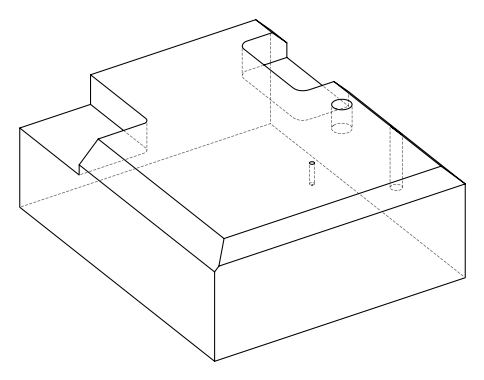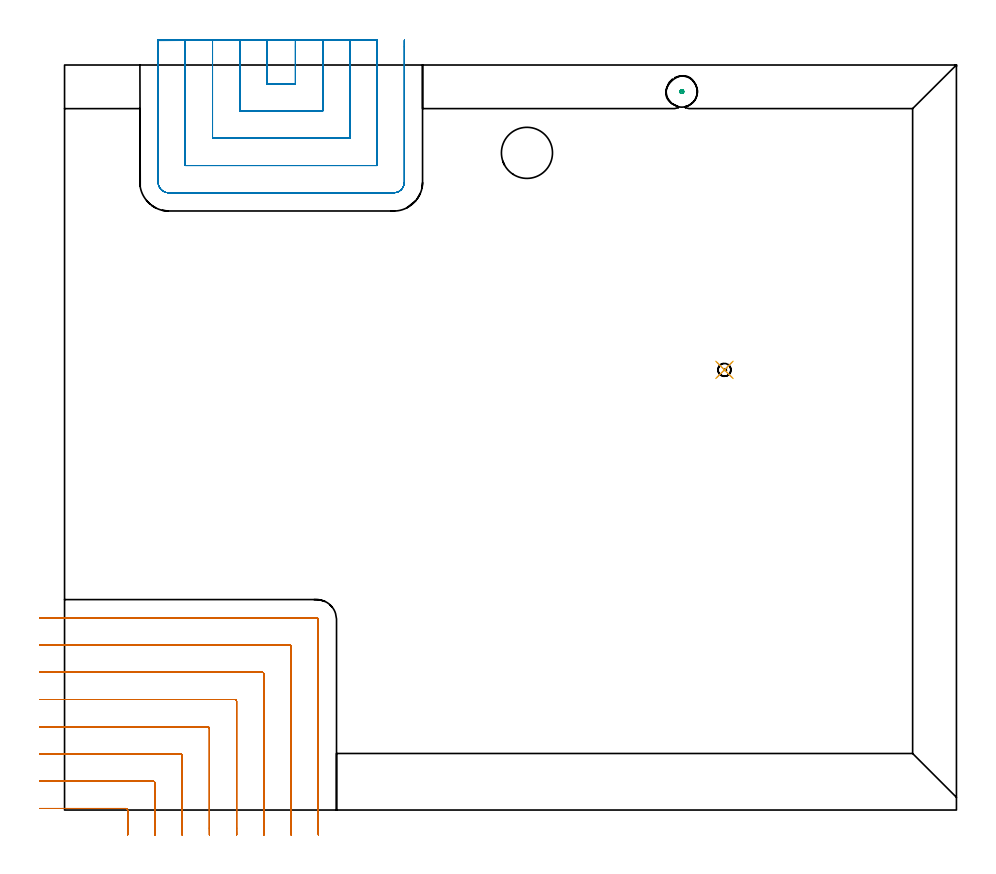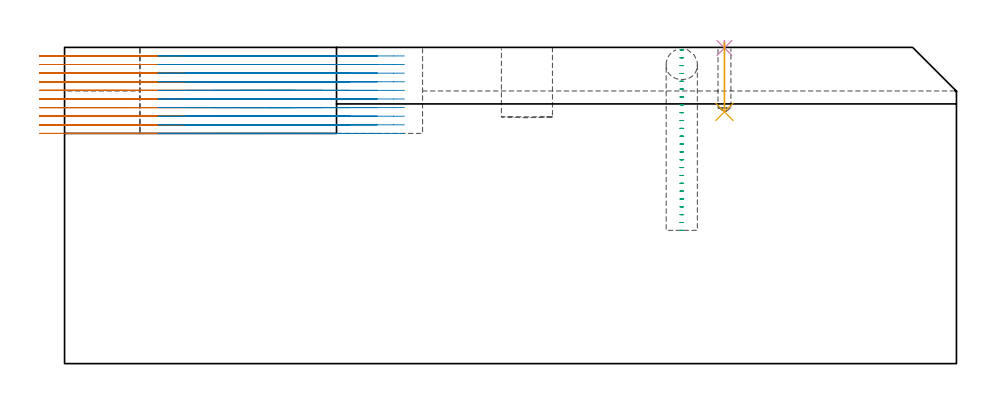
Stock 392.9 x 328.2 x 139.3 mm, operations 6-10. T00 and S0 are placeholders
(PLAN: 10 operations, 5 tool changes, 101.9 min)
(1 INDEXABLE_INSERT_DRILL_BLIND_HOLE_FROM_SOLID | STEP1POCKET | NXT0302_016 | 0.13 min | 12207 mm3)
(2 AREA_MILL | FG_CHAMFER_SURFACE | UGT0205_001 | 2.21 min | 7557 mm3)
(3 AREA_MILL_1 | FG_CHAMFER_SURFACE_1 | UGT0205_001 | 12.96 min | 44702 mm3)
(4 AREA_MILL_2 | FG_CHAMFER_SURFACE_2 | UGT0205_001 | 19.56 min | 87164 mm3)
(5 AREA_MILL_3 | FG_CHAMFER_SURFACE_3 | UGT0205_001 | 17.39 min | 55443 mm3)
(6 MILL_CORNER_NOTCH_RECTANGULAR | CORNER_NOTCH_RECTANGULAR | NXT0201_012 | Follow Part, ap 4, ae 75% | 23.71 min | 417728 mm3)
(7 MILL_SLOT | SLOT_PARTIAL_RECTANGULAR | NXT0201_012 | Follow Part, ap 4, ae 75% | 24.97 min | 297931 mm3)
(8 MILL_BLIND_HOLE_FROM_SOLID_MATERIAL | STEP1POCKET_1 | NXT0201_011 | Spiral | 0.79 min | 10769 mm3)
(9 SPOT_DRILL | STEP1POCKET_2 | NXT0321_9005460120000 | 0.03 min | 22 mm3)
(10 DRILL_BLIND_HOLE_INTO_CENTER | STEP1POCKET_2 | UGT0301_180 | 0.12 min | 675 mm3)
(TOOL NXT0302_016 | Index. Insert Drill 22.5mm [880-D2250L25-03] | D22.5 PA176 FL68 Z2)
(TOOL UGT0205_001 | Chamfer Mill 20 x 3 x 45 deg. | D20 FL50 Z2)
(TOOL NXT0201_012 | ENDMILL 16mm [2P460-1600-NA 1630] | D16 FL38 Z6)
(TOOL NXT0201_011 | ENDMILL 12mm [2P460-1200-NA 1630] | D12 FL38 Z6)
(TOOL NXT0321_9005460120000 | NC Spot Drill, 142deg, 12mm, Carbide, Uncoated | D12 PA142 FL30 Z2)
(TOOL UGT0301_180 | Twist Drill 5.7 mm | D5.7 PA118 FL55 Z2)
(OP 6 MILL_CORNER_NOTCH_RECTANGULAR)
G17 G21 G94 G90
T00 M6
G54
G17 G0 G90 X27.809 Y-11. S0 M3
G43 Z149.327 H1
Z135.534
G94 G1 X27.8 Y-8. F250.
Y-7.746 F500.
Y-0.094
G3 X27.006 Y0.7 R0.8
G1 X-8.
X-11. F250.
G0 Z149.327
X39.811 Y-11.
Z135.534
G1 X39.8 Y-8.
Y-7.746 F500.
Y11.906
G3 X39.006 Y12.7 R0.8
G1 X-8.
X-11. F250.
G0 Z149.327
X51.813 Y-11.
Z135.534
G1 X51.801 Y-8.
X51.8 Y-7.746 F500.
Y23.906
G3 X51.006 Y24.7 R0.8
G1 X-8.
X-11. F250.
G0 Z149.327
X63.817 Y-11.
Z135.534
G1 X63.801 Y-8.
X63.8 Y-7.746 F500.
Y35.905
G3 X63.005 Y36.7 R0.8
G1 X-8.
X-11. F250.
G0 Z149.327
X75.822 Y-11.
Z135.534
G1 X75.801 Y-8.
X75.8 Y-7.746 F500.
Y47.905
G3 X75.005 Y48.7 R0.8
G1 X-8.
X-11. F250.
G0 Z149.327
X87.833 Y-11.
Z135.534
G1 X87.801 Y-8.
G2 X87.8 Y-7.746 R24. F500.
G1 Y59.905
G3 X87.005 Y60.7 R0.8
G1 X-8.
X-11. F250.
G0 Z149.327
X99.866 Y-10.999
Z135.534
G1 X99.803 Y-8.
G2 X99.8 Y-7.746 R12. F500.
G1 Y71.904
G3 X99.004 Y72.7 R0.8
G1 X-8.
X-11. F250.
G0 Z149.327
X111.8 Y-10.746
Z135.534
G1 Y-7.746
Y83.904 F500.
G3 X111.004 Y84.7 R0.8
G1 X-8.
X-11. F250.
G0 Z149.327
X27.809 Y-11.
Z131.742
G1 X27.8 Y-8.
Y-7.746 F500.
Y-0.094
G3 X27.006 Y0.7 R0.8
G1 X-8.
X-11. F250.
G0 Z149.327
X39.811 Y-11.
Z131.742
G1 X39.8 Y-8.
G2 X39.8 Y-7.746 R72. F500.
G1 Y11.906
G3 X39.006 Y12.7 R0.8
G1 X-8.
X-11. F250.
G0 Z149.327
X51.813 Y-11.
Z131.742
G1 X51.801 Y-8.
X51.8 Y-7.746 F500.
Y23.906
G3 X51.006 Y24.7 R0.8
G1 X-8.
X-11. F250.
G0 Z149.327
X63.817 Y-11.
Z131.742
G1 X63.801 Y-8.
G2 X63.8 Y-7.746 R48. F500.
G1 Y35.905
G3 X63.005 Y36.7 R0.8
G1 X-8.
X-11. F250.
G0 Z149.327
X75.822 Y-11.
Z131.742
G1 X75.801 Y-8.
X75.8 Y-7.746 F500.
Y47.905
G3 X75.005 Y48.7 R0.8
G1 X-8.
X-11. F250.
G0 Z149.327
X87.833 Y-11.
Z131.742
G1 X87.801 Y-8.
G2 X87.8 Y-7.746 R24. F500.
G1 Y59.905
G3 X87.005 Y60.7 R0.8
G1 X-8.
X-11. F250.
G0 Z149.327
X99.866 Y-10.999
Z131.742
G1 X99.803 Y-8.
G2 X99.8 Y-7.746 R12. F500.
G1 Y71.904
G3 X99.004 Y72.7 R0.8
G1 X-8.
X-11. F250.
G0 Z149.327
X111.8 Y-10.746
Z131.742
G1 Y-7.746
Y83.904 F500.
G3 X111.004 Y84.7 R0.8
G1 X-8.
X-11. F250.
G0 Z149.327
X27.809 Y-11.
Z127.949
G1 X27.8 Y-8.
Y-7.746 F500.
Y-0.094
G3 X27.006 Y0.7 R0.8
G1 X-8.
X-11. F250.
G0 Z149.327
X39.811 Y-11.
Z127.949
G1 X39.8 Y-8.
Y-7.746 F500.
Y11.906
G3 X39.006 Y12.7 R0.8
G1 X-8.
X-11. F250.
G0 Z149.327
X51.813 Y-11.
Z127.949
G1 X51.801 Y-8.
X51.8 Y-7.746 F500.
Y23.906
G3 X51.006 Y24.7 R0.8
G1 X-8.
X-11. F250.
G0 Z149.327
X63.817 Y-11.
Z127.949
G1 X63.801 Y-8.
G2 X63.8 Y-7.746 R48. F500.
G1 Y35.905
G3 X63.005 Y36.7 R0.8
G1 X-8.
X-11. F250.
G0 Z149.327
X75.822 Y-11.
Z127.949
G1 X75.801 Y-8.
G2 X75.8 Y-7.746 R36. F500.
G1 Y47.905
G3 X75.005 Y48.7 R0.8
G1 X-8.
X-11. F250.
G0 Z149.327
X87.833 Y-11.
Z127.949
G1 X87.801 Y-8.
G2 X87.8 Y-7.746 R24. F500.
G1 Y59.905
G3 X87.005 Y60.7 R0.8
G1 X-8.
X-11. F250.
G0 Z149.327
X99.866 Y-10.999
Z127.949
G1 X99.803 Y-8.
G2 X99.8 Y-7.746 R12. F500.
G1 Y71.904
G3 X99.004 Y72.7 R0.8
G1 X-8.
X-11. F250.
G0 Z149.327
X111.8 Y-10.746
Z127.949
G1 Y-7.746
Y83.904 F500.
G3 X111.004 Y84.7 R0.8
G1 X-8.
X-11. F250.
G0 Z149.327
X27.809 Y-11.
Z124.156
G1 X27.8 Y-8.
Y-7.746 F500.
Y-0.094
G3 X27.006 Y0.7 R0.8
G1 X-8.
X-11. F250.
G0 Z149.327
X39.811 Y-11.
Z124.156
G1 X39.8 Y-8.
Y-7.746 F500.
Y11.906
G3 X39.006 Y12.7 R0.8
G1 X-8.
X-11. F250.
G0 Z149.327
X51.813 Y-11.
Z124.156
G1 X51.801 Y-8.
X51.8 Y-7.746 F500.
Y23.906
G3 X51.006 Y24.7 R0.8
G1 X-8.
X-11. F250.
G0 Z149.327
X63.817 Y-11.
Z124.156
G1 X63.801 Y-8.
X63.8 Y-7.746 F500.
Y35.905
G3 X63.005 Y36.7 R0.8
G1 X-8.
X-11. F250.
G0 Z149.327
X75.822 Y-11.
Z124.156
G1 X75.801 Y-8.
X75.8 Y-7.746 F500.
Y47.905
G3 X75.005 Y48.7 R0.8
G1 X-8.
X-11. F250.
G0 Z149.327
X87.833 Y-11.
Z124.156
G1 X87.801 Y-8.
G2 X87.8 Y-7.746 R24. F500.
G1 Y59.905
G3 X87.005 Y60.7 R0.8
G1 X-8.
X-11. F250.
G0 Z149.327
X99.866 Y-10.999
Z124.156
G1 X99.803 Y-8.
G2 X99.8 Y-7.746 R12. F500.
G1 Y71.904
G3 X99.004 Y72.7 R0.8
G1 X-8.
X-11. F250.
G0 Z149.327
X111.8 Y-10.746
Z124.156
G1 Y-7.746
Y83.904 F500.
G3 X111.004 Y84.7 R0.8
G1 X-8.
X-11. F250.
G0 Z149.327
X27.8 Y-11.
Z120.363
G1 Y-8.
Y-0.094 F500.
G3 X27.006 Y0.7 R0.8
G1 X-8.
X-11. F250.
G0 Z149.327
X39.8 Y-11.
Z120.363
G1 Y-8.
Y11.906 F500.
G3 X39.006 Y12.7 R0.8
G1 X-8.
X-11. F250.
G0 Z149.327
X51.8 Y-11.
Z120.363
G1 Y-8.
Y23.906 F500.
G3 X51.006 Y24.7 R0.8
G1 X-8.
X-11. F250.
G0 Z149.327
X63.8 Y-11.
Z120.363
G1 Y-8.
Y35.905 F500.
G3 X63.005 Y36.7 R0.8
G1 X-8.
X-11. F250.
G0 Z149.327
X75.8 Y-11.
Z120.363
G1 Y-8.
Y47.905 F500.
G3 X75.005 Y48.7 R0.8
G1 X-8.
X-11. F250.
G0 Z149.327
X87.8 Y-11.
Z120.363
G1 Y-8.
Y59.905 F500.
G3 X87.005 Y60.7 R0.8
G1 X-8.
X-11. F250.
G0 Z149.327
X99.8 Y-11.
Z120.363
G1 Y-8.
Y71.904 F500.
G3 X99.004 Y72.7 R0.8
G1 X-8.
X-11. F250.
G0 Z149.327
X111.8 Y-11.
Z120.363
G1 Y-8.
Y83.904 F500.
G3 X111.004 Y84.7 R0.8
G1 X-8.
X-11. F250.
G0 Z149.327
X27.8 Y-11.
Z116.571
G1 Y-8.
Y-0.094 F500.
G3 X27.006 Y0.7 R0.8
G1 X-8.
X-11. F250.
G0 Z149.327
X39.8 Y-11.
Z116.571
G1 Y-8.
Y11.906 F500.
G3 X39.006 Y12.7 R0.8
G1 X-8.
X-11. F250.
G0 Z149.327
X51.8 Y-11.
Z116.571
G1 Y-8.
Y23.906 F500.
G3 X51.006 Y24.7 R0.8
G1 X-8.
X-11. F250.
G0 Z149.327
X63.8 Y-11.
Z116.571
G1 Y-8.
Y35.905 F500.
G3 X63.005 Y36.7 R0.8
G1 X-8.
X-11. F250.
G0 Z149.327
X75.8 Y-11.
Z116.571
G1 Y-8.
Y47.905 F500.
G3 X75.005 Y48.7 R0.8
G1 X-8.
X-11. F250.
G0 Z149.327
X87.8 Y-11.
Z116.571
G1 Y-8.
Y59.905 F500.
G3 X87.005 Y60.7 R0.8
G1 X-8.
X-11. F250.
G0 Z149.327
X99.8 Y-11.
Z116.571
G1 Y-8.
Y71.904 F500.
G3 X99.004 Y72.7 R0.8
G1 X-8.
X-11. F250.
G0 Z149.327
X111.8 Y-11.
Z116.571
G1 Y-8.
Y83.904 F500.
G3 X111.004 Y84.7 R0.8
G1 X-8.
X-11. F250.
G0 Z149.327
X27.8 Y-11.
Z112.778
G1 Y-8.
Y-0.094 F500.
G3 X27.006 Y0.7 R0.8
G1 X-8.
X-11. F250.
G0 Z149.327
X39.8 Y-11.
Z112.778
G1 Y-8.
Y11.906 F500.
G3 X39.006 Y12.7 R0.8
G1 X-8.
X-11. F250.
G0 Z149.327
X51.8 Y-11.
Z112.778
G1 Y-8.
Y23.906 F500.
G3 X51.006 Y24.7 R0.8
G1 X-8.
X-11. F250.
G0 Z149.327
X63.8 Y-11.
Z112.778
G1 Y-8.
Y35.905 F500.
G3 X63.005 Y36.7 R0.8
G1 X-8.
X-11. F250.
G0 Z149.327
X75.8 Y-11.
Z112.778
G1 Y-8.
Y47.905 F500.
G3 X75.005 Y48.7 R0.8
G1 X-8.
X-11. F250.
G0 Z149.327
X87.8 Y-11.
Z112.778
G1 Y-8.
Y59.905 F500.
G3 X87.005 Y60.7 R0.8
G1 X-8.
X-11. F250.
G0 Z149.327
X99.8 Y-11.
Z112.778
G1 Y-8.
Y71.904 F500.
G3 X99.004 Y72.7 R0.8
G1 X-8.
X-11. F250.
G0 Z149.327
X111.8 Y-11.
Z112.778
G1 Y-8.
Y83.904 F500.
G3 X111.004 Y84.7 R0.8
G1 X-8.
X-11. F250.
G0 Z149.327
X27.8 Y-11.
Z108.985
G1 Y-8.
Y-0.094 F500.
G3 X27.006 Y0.7 R0.8
G1 X-8.
X-11. F250.
G0 Z149.327
X39.8 Y-11.
Z108.985
G1 Y-8.
Y11.906 F500.
G3 X39.006 Y12.7 R0.8
G1 X-8.
X-11. F250.
G0 Z149.327
X51.8 Y-11.
Z108.985
G1 Y-8.
Y23.906 F500.
G3 X51.006 Y24.7 R0.8
G1 X-8.
X-11. F250.
G0 Z149.327
X63.8 Y-11.
Z108.985
G1 Y-8.
Y35.905 F500.
G3 X63.005 Y36.7 R0.8
G1 X-8.
X-11. F250.
G0 Z149.327
X75.8 Y-11.
Z108.985
G1 Y-8.
Y47.905 F500.
G3 X75.005 Y48.7 R0.8
G1 X-8.
X-11. F250.
G0 Z149.327
X87.8 Y-11.
Z108.985
G1 Y-8.
Y59.905 F500.
G3 X87.005 Y60.7 R0.8
G1 X-8.
X-11. F250.
G0 Z149.327
X99.8 Y-11.
Z108.985
G1 Y-8.
Y71.904 F500.
G3 X99.004 Y72.7 R0.8
G1 X-8.
X-11. F250.
G0 Z149.327
X111.8 Y-11.
Z108.985
G1 Y-8.
Y83.904 F500.
G3 X111.004 Y84.7 R0.8
G1 X-8.
X-11. F250.
G0 Z149.327
X27.8 Y-11.
Z105.193
G1 Y-8.
Y-0.094 F500.
G3 X27.006 Y0.7 R0.8
G1 X-8.
X-11. F250.
G0 Z149.327
X39.8 Y-11.
Z105.193
G1 Y-8.
Y11.906 F500.
G3 X39.006 Y12.7 R0.8
G1 X-8.
X-11. F250.
G0 Z149.327
X51.8 Y-11.
Z105.193
G1 Y-8.
Y23.906 F500.
G3 X51.006 Y24.7 R0.8
G1 X-8.
X-11. F250.
G0 Z149.327
X63.8 Y-11.
Z105.193
G1 Y-8.
Y35.905 F500.
G3 X63.005 Y36.7 R0.8
G1 X-8.
X-11. F250.
G0 Z149.327
X75.8 Y-11.
Z105.193
G1 Y-8.
Y47.905 F500.
G3 X75.005 Y48.7 R0.8
G1 X-8.
X-11. F250.
G0 Z149.327
X87.8 Y-11.
Z105.193
G1 Y-8.
Y59.905 F500.
G3 X87.005 Y60.7 R0.8
G1 X-8.
X-11. F250.
G0 Z149.327
X99.8 Y-11.
Z105.193
G1 Y-8.
Y71.904 F500.
G3 X99.004 Y72.7 R0.8
G1 X-8.
X-11. F250.
G0 Z149.327
X111.8 Y-11.
Z105.193
G1 Y-8.
Y83.904 F500.
G3 X111.004 Y84.7 R0.8
G1 X-8.
X-11. F250.
G0 Z149.327
X27.8 Y-11.
Z101.4
G1 Y-8.
Y-0.094 F500.
G3 X27.006 Y0.7 R0.8
G1 X-8.
X-11. F250.
G0 Z149.327
X39.8 Y-11.
Z101.4
G1 Y-8.
Y11.906 F500.
G3 X39.006 Y12.7 R0.8
G1 X-8.
X-11. F250.
G0 Z149.327
X51.8 Y-11.
Z101.4
G1 Y-8.
Y23.906 F500.
G3 X51.006 Y24.7 R0.8
G1 X-8.
X-11. F250.
G0 Z149.327
X63.8 Y-11.
Z101.4
G1 Y-8.
Y35.905 F500.
G3 X63.005 Y36.7 R0.8
G1 X-8.
X-11. F250.
G0 Z149.327
X75.8 Y-11.
Z101.4
G1 Y-8.
Y47.905 F500.
G3 X75.005 Y48.7 R0.8
G1 X-8.
X-11. F250.
G0 Z149.327
X87.8 Y-11.
Z101.4
G1 Y-8.
Y59.905 F500.
G3 X87.005 Y60.7 R0.8
G1 X-8.
X-11. F250.
G0 Z149.327
X99.8 Y-11.
Z101.4
G1 Y-8.
Y71.904 F500.
G3 X99.004 Y72.7 R0.8
G1 X-8.
X-11. F250.
G0 Z149.327
X111.8 Y-11.
Z101.4
G1 Y-8.
Y83.904 F500.
G3 X111.004 Y84.7 R0.8
G1 X-8.
X-11. F250.
G0 Z149.327
M5
M2
(OP 7 MILL_SLOT)
G17 G21 G94 G90
T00 M6
G54
G17 G0 G90 X89.183 Y339.2 S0 M3
G43 Z149.327 H1
Z135.534
G94 G1 X89.199 Y336.2 F250.
X89.2 Y335.946 F500.
Y319.9
X101.7
Y335.946
X101.701 Y336.2
X101.717 Y339.2 F250.
X77.178
X77.199 Y336.2
X77.2 Y335.946 F500.
Y307.9
X113.7
Y335.946
X113.701 Y336.2
X113.722 Y339.2 F250.
X65.167
X65.199 Y336.2
G2 X65.2 Y335.946 R24. F500.
G1 Y295.9
X125.7
Y335.946
G2 X125.701 Y336.2 R24.
G1 X125.733 Y339.2 F250.
X53.134 Y339.199
X53.197 Y336.2
G2 X53.2 Y335.946 R12. F500.
G1 Y283.9
X137.7
Y335.946
G2 X137.703 Y336.2 R12.
G1 X137.766 Y339.199 F250.
X41.2 Y338.946
Y335.946
Y276.6 F500.
G3 X45.9 Y271.9 R4.7
G1 X145.
G3 X149.7 Y276.6 R4.7
G1 Y335.946
Y338.946 F250.
G0 X89.183 Y339.2 Z131.742
G1 X89.199 Y336.2
X89.2 Y335.946 F500.
Y319.9
X101.7
Y335.946
X101.701 Y336.2
X101.717 Y339.2 F250.
X77.178
X77.199 Y336.2
X77.2 Y335.946 F500.
Y307.9
X113.7
Y335.946
X113.701 Y336.2
X113.722 Y339.2 F250.
X65.167
X65.199 Y336.2
G2 X65.2 Y335.946 R24. F500.
G1 Y295.9
X125.7
Y335.946
G2 X125.701 Y336.2 R24.
G1 X125.733 Y339.2 F250.
X53.134 Y339.199
X53.197 Y336.2
G2 X53.2 Y335.946 R12. F500.
G1 Y283.9
X137.7
Y335.946
G2 X137.703 Y336.2 R12.
G1 X137.766 Y339.199 F250.
X41.2 Y338.946
Y335.946
Y276.6 F500.
G3 X45.9 Y271.9 R4.7
G1 X145.
G3 X149.7 Y276.6 R4.7
G1 Y335.946
Y338.946 F250.
G0 X89.194 Y339.2 Z127.949
G1 X89.2 Y336.2
Y336.104 F500.
Y319.9
X101.7
Y336.104
Y336.2
X101.706 Y339.2 F250.
X77.192
X77.2 Y336.2
Y336.104 F500.
Y307.9
X113.7
Y336.104
Y336.2
X113.708 Y339.2 F250.
X65.188
X65.2 Y336.2
Y336.104 F500.
Y295.9
X125.7
Y336.104
Y336.2
X125.712 Y339.2 F250.
X53.176
X53.2 Y336.2
Y336.104 F500.
Y283.9
X137.7
Y336.104
Y336.2
X137.724 Y339.2 F250.
X41.2 Y339.104
Y336.104
Y276.6 F500.
G3 X45.9 Y271.9 R4.7
G1 X145.
G3 X149.7 Y276.6 R4.7
G1 Y336.104
Y339.104 F250.
G0 X89.2 Y339.2 Z124.156
G1 Y336.2
Y319.9 F500.
X101.7
Y336.2
Y339.2 F250.
X77.2
Y336.2
Y307.9 F500.
X113.7
Y336.2
Y339.2 F250.
X65.2
Y336.2
Y295.9 F500.
X125.7
Y336.2
Y339.2 F250.
X53.2
Y336.2
Y283.9 F500.
X137.7
Y336.2
Y339.2 F250.
X41.2
Y336.2
Y276.6 F500.
G3 X45.9 Y271.9 R4.7
G1 X145.
G3 X149.7 Y276.6 R4.7
G1 Y336.2
Y339.2 F250.
G0 X89.2 Z120.363
G1 Y336.2
Y319.9 F500.
X101.7
Y336.2
Y339.2 F250.
X77.2
Y336.2
Y307.9 F500.
X113.7
Y336.2
Y339.2 F250.
X65.2
Y336.2
Y295.9 F500.
X125.7
Y336.2
Y339.2 F250.
X53.2
Y336.2
Y283.9 F500.
X137.7
Y336.2
Y339.2 F250.
X41.2
Y336.2
Y276.6 F500.
G3 X45.9 Y271.9 R4.7
G1 X145.
G3 X149.7 Y276.6 R4.7
G1 Y336.2
Y339.2 F250.
G0 X89.2 Z116.571
G1 Y336.2
Y319.9 F500.
X101.7
Y336.2
Y339.2 F250.
X77.2
Y336.2
Y307.9 F500.
X113.7
Y336.2
Y339.2 F250.
X65.2
Y336.2
Y295.9 F500.
X125.7
Y336.2
Y339.2 F250.
X53.2
Y336.2
Y283.9 F500.
X137.7
Y336.2
Y339.2 F250.
X41.2
Y336.2
Y276.6 F500.
G3 X45.9 Y271.9 R4.7
G1 X145.
G3 X149.7 Y276.6 R4.7
G1 Y336.2
Y339.2 F250.
G0 X89.2 Z112.778
G1 Y336.2
Y319.9 F500.
X101.7
Y336.2
Y339.2 F250.
X77.2
Y336.2
Y307.9 F500.
X113.7
Y336.2
Y339.2 F250.
X65.2
Y336.2
Y295.9 F500.
X125.7
Y336.2
Y339.2 F250.
X53.2
Y336.2
Y283.9 F500.
X137.7
Y336.2
Y339.2 F250.
X41.2
Y336.2
Y276.6 F500.
G3 X45.9 Y271.9 R4.7
G1 X145.
G3 X149.7 Y276.6 R4.7
G1 Y336.2
Y339.2 F250.
G0 X89.2 Z108.985
G1 Y336.2
Y319.9 F500.
X101.7
Y336.2
Y339.2 F250.
X77.2
Y336.2
Y307.9 F500.
X113.7
Y336.2
Y339.2 F250.
X65.2
Y336.2
Y295.9 F500.
X125.7
Y336.2
Y339.2 F250.
X53.2
Y336.2
Y283.9 F500.
X137.7
Y336.2
Y339.2 F250.
X41.2
Y336.2
Y276.6 F500.
G3 X45.9 Y271.9 R4.7
G1 X145.
G3 X149.7 Y276.6 R4.7
G1 Y336.2
Y339.2 F250.
G0 X89.2 Z105.193
G1 Y336.2
Y319.9 F500.
X101.7
Y336.2
Y339.2 F250.
X77.2
Y336.2
Y307.9 F500.
X113.7
Y336.2
Y339.2 F250.
X65.2
Y336.2
Y295.9 F500.
X125.7
Y336.2
Y339.2 F250.
X53.2
Y336.2
Y283.9 F500.
X137.7
Y336.2
Y339.2 F250.
X41.2
Y336.2
Y276.6 F500.
G3 X45.9 Y271.9 R4.7
G1 X145.
G3 X149.7 Y276.6 R4.7
G1 Y336.2
Y339.2 F250.
G0 X89.2 Z101.4
G1 Y336.2
Y319.9 F500.
X101.7
Y336.2
Y339.2 F250.
X77.2
Y336.2
Y307.9 F500.
X113.7
Y336.2
Y339.2 F250.
X65.2
Y336.2
Y295.9 F500.
X125.7
Y336.2
Y339.2 F250.
X53.2
Y336.2
Y283.9 F500.
X137.7
Y336.2
Y339.2 F250.
X41.2
Y336.2
Y276.6 F500.
G3 X45.9 Y271.9 R4.7
G1 X145.
G3 X149.7 Y276.6 R4.7
G1 Y336.2
Y339.2 F250.
G0 Z149.327
M5
M2
(OP 8 MILL_BLIND_HOLE_FROM_SOLID_MATERIAL)
G17 G21 G94 G90
T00 M6
G54
G17 G0 G90 X271.9 Y316.5 S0 M3
G43 Z149.3 H1
Z138.194
G94 G3 X272.325 Y316.925 R0.425 F250.
X271.9 Y317.35 R0.425
X271.05 Y316.5 R0.85
X271.9 Y317.35 R-0.85
X271.475 Y316.925 R0.425
X271.9 Y316.5 R0.425
G0 Z134.738
G3 X272.325 Y316.925 R0.425
X271.9 Y317.35 R0.425
X271.05 Y316.5 R0.85
X271.9 Y317.35 R-0.85
X271.475 Y316.925 R0.425
X271.9 Y316.5 R0.425
G0 Z131.281
G3 X272.325 Y316.925 R0.425
X271.9 Y317.35 R0.425
X271.05 Y316.5 R0.85
X271.9 Y317.35 R-0.85
X271.475 Y316.925 R0.425
X271.9 Y316.5 R0.425
G0 Z127.825
G3 X272.325 Y316.925 R0.425
X271.9 Y317.35 R0.425
X271.05 Y316.5 R0.85
X271.9 Y317.35 R-0.85
X271.475 Y316.925 R0.425
X271.9 Y316.5 R0.425
G0 Z124.369
G3 X272.325 Y316.925 R0.425
X271.9 Y317.35 R0.425
X271.05 Y316.5 R0.85
X271.9 Y317.35 R-0.85
X271.475 Y316.925 R0.425
X271.9 Y316.5 R0.425
G0 Z120.913
G3 X272.325 Y316.925 R0.425
X271.9 Y317.35 R0.425
X271.05 Y316.5 R0.85
X271.9 Y317.35 R-0.85
X271.475 Y316.925 R0.425
X271.9 Y316.5 R0.425
G0 Z117.456
G3 X272.325 Y316.925 R0.425
X271.9 Y317.35 R0.425
X271.05 Y316.5 R0.85
X271.9 Y317.35 R-0.85
X271.475 Y316.925 R0.425
X271.9 Y316.5 R0.425
G0 Z114.
G3 X272.325 Y316.925 R0.425
X271.9 Y317.35 R0.425
X271.05 Y316.5 R0.85
X271.9 Y317.35 R-0.85
X271.475 Y316.925 R0.425
X271.9 Y316.5 R0.425
G0 Z110.544
G3 X272.325 Y316.925 R0.425
X271.9 Y317.35 R0.425
X271.05 Y316.5 R0.85
X271.9 Y317.35 R-0.85
X271.475 Y316.925 R0.425
X271.9 Y316.5 R0.425
G0 Z107.088
G3 X272.325 Y316.925 R0.425
X271.9 Y317.35 R0.425
X271.05 Y316.5 R0.85
X271.9 Y317.35 R-0.85
X271.475 Y316.925 R0.425
X271.9 Y316.5 R0.425
G0 Z103.631
G3 X272.325 Y316.925 R0.425
X271.9 Y317.35 R0.425
X271.05 Y316.5 R0.85
X271.9 Y317.35 R-0.85
X271.475 Y316.925 R0.425
X271.9 Y316.5 R0.425
G0 Z100.175
G3 X272.325 Y316.925 R0.425
X271.9 Y317.35 R0.425
X271.05 Y316.5 R0.85
X271.9 Y317.35 R-0.85
X271.475 Y316.925 R0.425
X271.9 Y316.5 R0.425
G0 Z96.719
G3 X272.325 Y316.925 R0.425
X271.9 Y317.35 R0.425
X271.05 Y316.5 R0.85
X271.9 Y317.35 R-0.85
X271.475 Y316.925 R0.425
X271.9 Y316.5 R0.425
G0 Z93.263
G3 X272.325 Y316.925 R0.425
X271.9 Y317.35 R0.425
X271.05 Y316.5 R0.85
X271.9 Y317.35 R-0.85
X271.475 Y316.925 R0.425
X271.9 Y316.5 R0.425
G0 Z89.806
G3 X272.325 Y316.925 R0.425
X271.9 Y317.35 R0.425
X271.05 Y316.5 R0.85
X271.9 Y317.35 R-0.85
X271.475 Y316.925 R0.425
X271.9 Y316.5 R0.425
G0 Z86.35
G3 X272.325 Y316.925 R0.425
X271.9 Y317.35 R0.425
X271.05 Y316.5 R0.85
X271.9 Y317.35 R-0.85
X271.475 Y316.925 R0.425
X271.9 Y316.5 R0.425
G0 Z82.894
G3 X272.325 Y316.925 R0.425
X271.9 Y317.35 R0.425
X271.05 Y316.5 R0.85
X271.9 Y317.35 R-0.85
X271.475 Y316.925 R0.425
X271.9 Y316.5 R0.425
G0 Z79.438
G3 X272.325 Y316.925 R0.425
X271.9 Y317.35 R0.425
X271.05 Y316.5 R0.85
X271.9 Y317.35 R-0.85
X271.475 Y316.925 R0.425
X271.9 Y316.5 R0.425
G0 Z75.981
G3 X272.325 Y316.925 R0.425
X271.9 Y317.35 R0.425
X271.05 Y316.5 R0.85
X271.9 Y317.35 R-0.85
X271.475 Y316.925 R0.425
X271.9 Y316.5 R0.425
G0 Z72.525
G3 X272.325 Y316.925 R0.425
X271.9 Y317.35 R0.425
X271.05 Y316.5 R0.85
X271.9 Y317.35 R-0.85
X271.475 Y316.925 R0.425
X271.9 Y316.5 R0.425
G0 Z69.069
G3 X272.325 Y316.925 R0.425
X271.9 Y317.35 R0.425
X271.05 Y316.5 R0.85
X271.9 Y317.35 R-0.85
X271.475 Y316.925 R0.425
X271.9 Y316.5 R0.425
G0 Z65.613
G3 X272.325 Y316.925 R0.425
X271.9 Y317.35 R0.425
X271.05 Y316.5 R0.85
X271.9 Y317.35 R-0.85
X271.475 Y316.925 R0.425
X271.9 Y316.5 R0.425
G0 Z62.156
G3 X272.325 Y316.925 R0.425
X271.9 Y317.35 R0.425
X271.05 Y316.5 R0.85
X271.9 Y317.35 R-0.85
X271.475 Y316.925 R0.425
X271.9 Y316.5 R0.425
G0 Z58.7
G3 X272.325 Y316.925 R0.425
X271.9 Y317.35 R0.425
X271.05 Y316.5 R0.85
X271.9 Y317.35 R-0.85
X271.475 Y316.925 R0.425
X271.9 Y316.5 R0.425
G0 Z149.3
M5
M2
(OP 9 SPOT_DRILL)
G17 G21 G94 G90
T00 M6
G54
G17 G0 G90 X290.7 Y193.9 S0 M3
G43 Z149.3 H0
G94 G81 G98 Z139.055 F250. R142.3
G80
M5
M2
(OP 10 DRILL_BLIND_HOLE_INTO_CENTER)
G17 G21 G94 G90
T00 M6
G54
G17 G0 G90 X290.7 Y193.9 S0 M3
G43 Z149.3 H0
G94 G81 G98 Z110.9 F250. R141.3
G80
M5
M2
